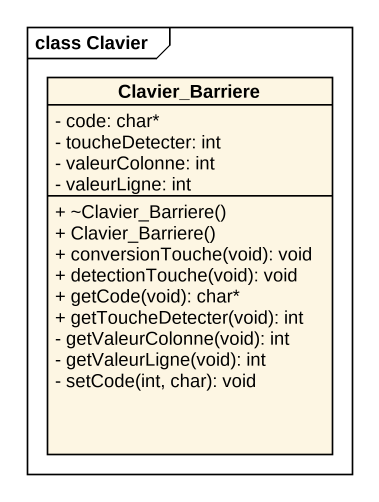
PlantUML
@startuml
mainframe class Clavier
hide circle
hide empty members
skinparam classAttributeIconSize 0
class Clavier_Barriere {
  - code: char*
  - toucheDetecter: int
  - valeurColonne: int
  - valeurLigne: int
  + ~Clavier_Barriere()
  + Clavier_Barriere()
  + conversionTouche(void): void
  + detectionTouche(void): void
  + getCode(void): char*
  + getToucheDetecter(void): int
  - getValeurColonne(void): int
  - getValeurLigne(void): int
  - setCode(int, char): void
}
@enduml
